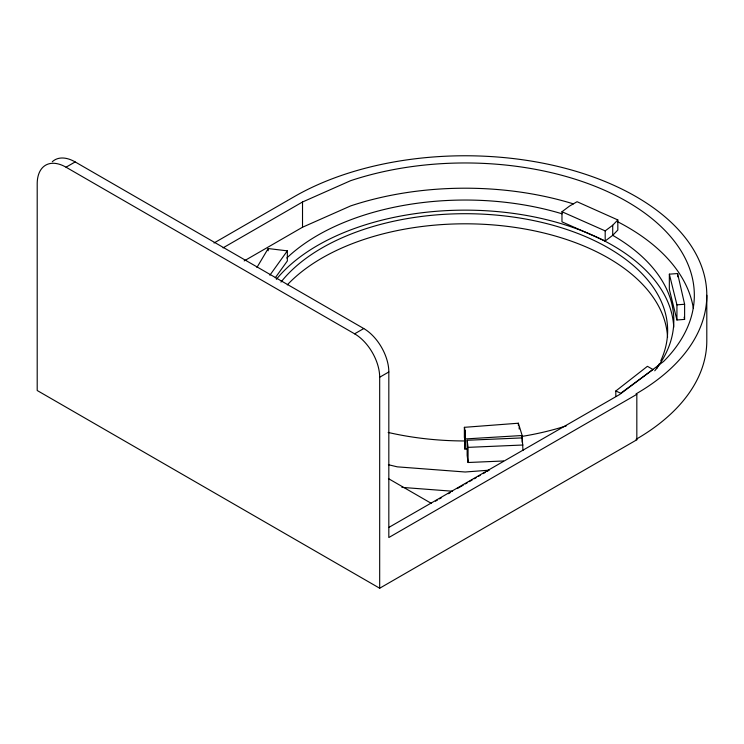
<?xml version="1.0" encoding="UTF-8"?>
<svg xmlns="http://www.w3.org/2000/svg" width="744" height="744" viewBox="0 0 744 744"><rect width="100%" height="100%" fill="white"/><g stroke="black" fill="none" stroke-linecap="round" stroke-linejoin="round"><path stroke-width="1.12" d="M467.158 448.93L464.87 449.06L465.177 430.86L464.377 427.326L518.373 423.224L522.158 435.51L522.158 442.243M464.87 449.06L465.177 430.86M256.931 267.459L268.184 248.543L287.351 250.858L287.351 260.958L275.243 277.819M269.867 275.224L287.351 250.858M605.188 240.991L605.188 230.891L612.712 225.227L617.827 219.936L577.056 201.717L569.504 206.088L561.971 211.752L561.971 221.842L605.188 240.991L612.712 235.327L617.827 230.036L617.827 219.936M615.818 390.991L647.429 366.308L653 369.526L620.738 393.223L615.818 390.991L615.818 396.403M66.03 167.205L75.172 161.932L363.76 328.541A35.452 20.469 60 0 1 388.824 371.963L388.824 537.531L636.827 394.348L636.827 439.778L379.682 588.234L37.2 390.507L37.2 183.852A40.771 23.538 60 0 1 66.03 167.205L354.618 333.824A35.452 20.469 60 0 1 379.682 377.236L379.682 588.234M214.021 242.99L294.345 196.611A241.614 139.491 0 0 1 636.036 196.63A241.614 139.491 0 0 1 636.046 393.892L636.827 394.348M223.051 247.864L302.52 201.996L350.629 180.68A229.152 132.302 0 0 1 627.229 201.726A229.152 132.302 0 0 1 663.62 361.426L619.631 394.515L389.131 527.264M244.181 260.912L302.52 227.227L350.629 205.921A229.152 132.302 0 0 1 573.401 203.884M354.618 333.824L363.76 328.541M379.682 377.236L388.824 371.963M435.454 501.177L437.444 500.024M439.434 498.88L441.425 497.727M448.381 493.709L450.371 492.565M457.328 488.548L463.289 485.107M465.279 483.953L467.269 482.81M469.25 481.656L472.235 479.936M474.226 478.792L476.216 477.639M478.197 476.495L480.187 475.351M483.172 473.621L485.162 472.477M487.143 471.333L489.134 470.18L465.177 472.003L397.268 466.841L388.396 464.721M669.34 274.164L677.607 273.541L684.61 304.259L684.61 319.399L676.938 319.985L669.34 289.314L669.34 274.164L676.938 304.845L676.938 319.985M676.938 304.845L684.61 304.259M464.87 438.969L522.158 435.51M503.539 460.982L468.069 462.508L467.158 455.402L467.158 440.262L522.223 437.9L522.995 450.418M467.158 440.262L468.069 447.358L522.995 445.005M401.872 487.376L452.519 491.226M561.971 211.752L605.188 230.891M636.827 439.778L636.046 439.323A241.614 139.491 0 0 0 706.8 340.706L706.8 295.275M388.424 478.606L431.483 503.465M684.108 317.204L684.61 319.399M677.607 273.541L677.607 276.787M612.712 225.227L612.712 235.327A208.645 120.454 0 0 1 654.748 370.81M519.182 426.758L519.182 429M518.373 423.224L518.373 425.466M468.069 447.358L468.069 462.508M464.377 427.326L464.377 437.416L465.177 440.959A208.645 120.454 0 0 1 388.163 432.45M302.52 201.996L302.52 227.227M268.184 248.543L268.184 250.784M287.286 284.887A202.461 116.892 0 0 1 512.216 227.004A202.461 116.892 0 0 1 667.554 337.33M566.361 425.847A208.645 120.454 0 0 1 521.498 436.486M286.793 258.029A208.645 120.454 0 0 1 562.111 213.826M276.359 279.353A208.645 120.454 0 0 1 507.808 212.682A208.645 120.454 0 0 1 673.739 327.248M280.972 282.097A202.461 116.892 0 0 1 533.634 220.587A202.461 116.892 0 0 1 660.737 360.859M659.314 363.779A202.461 116.892 0 0 1 656.626 368.633M52.294 161.746A40.771 23.538 60 0 1 75.172 161.932M617.585 221.703A229.152 132.302 0 0 1 693.343 308.267"/></g></svg>
